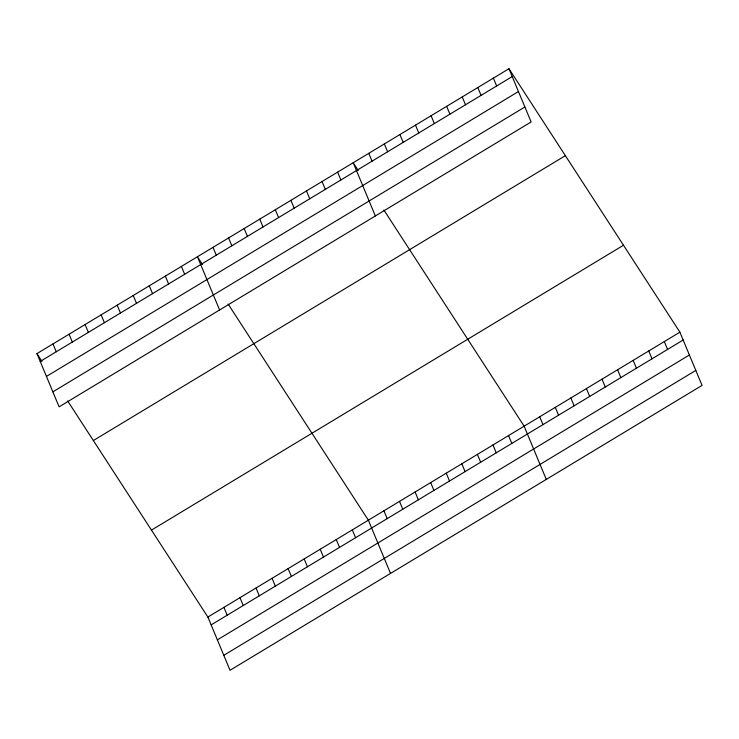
<?xml version="1.0" encoding="UTF-8"?>
<svg xmlns="http://www.w3.org/2000/svg" width="739" height="739" viewBox="0 0 739 739"><rect width="100%" height="100%" fill="white"/><g stroke="black" fill="none" stroke-linecap="round" stroke-linejoin="round"><path stroke-width="1.11" d="M508.968 68.727L531.119 121.953L59.111 406.829L36.95 353.602L508.968 68.727L679.889 332.171L702.05 385.398L230.032 670.273L207.881 617.047L67.655 400.935M40.211 361.445L512.229 76.57M46.446 376.428L518.464 91.544M52.875 391.855L524.893 106.979M93.354 440.536L565.372 155.661M151.467 530.112L623.485 245.237M207.881 617.047L679.889 332.171M211.142 624.889L683.159 340.014M217.377 639.863L689.395 354.988M223.797 655.299L695.815 370.415M358.212 170.469L353.205 162.737L375.357 215.964M383.911 210.07L524.127 426.181L546.287 479.408M202.449 264.47L197.433 256.747L219.594 309.974M228.148 304.08L368.364 520.182L390.515 573.418M36.95 353.602L41.966 361.334M664.315 341.566L667.585 349.408M648.74 350.97L652.001 358.812M633.166 360.373L636.427 368.216M617.592 369.768L620.852 377.611M493.393 78.131L496.654 85.973M602.008 379.172L605.278 387.014M477.81 87.535L481.08 95.377M586.433 388.575L589.704 396.418M462.235 96.929L465.505 104.772M570.859 397.97L574.12 405.822M446.661 106.333L449.922 114.175M555.285 407.374L558.545 415.216M431.086 115.737L434.347 123.579M539.701 416.778L542.971 424.62M415.503 125.131L418.773 132.974M399.928 134.535L403.198 142.378M508.552 435.576L511.813 443.418M384.354 143.939L387.615 151.781M492.978 444.98L496.239 452.822M368.779 153.333L372.04 161.176M477.394 454.383L480.664 462.226M461.82 463.778L465.09 471.621M337.621 172.141L340.891 179.983M446.245 473.182L449.506 481.024M322.047 181.535L325.317 189.378M430.671 482.585L433.932 490.428M306.473 190.939L309.733 198.782M415.096 491.98L418.357 499.823M290.898 200.343L294.159 208.186M399.513 501.384L402.783 509.226M275.314 209.737L278.585 217.589M383.938 510.788L387.208 518.63M259.74 219.141L263.01 226.984M244.166 228.545L247.426 236.388M352.318 529.872L355.579 537.715M228.591 237.949L231.852 245.791M336.263 539.553L339.534 547.405M213.017 247.343L216.278 255.186M320.218 549.243L323.479 557.086M304.172 558.933L307.433 566.776M181.388 266.428L184.648 274.28M288.118 568.614L291.388 576.457M165.342 276.118L168.603 283.961M272.072 578.304L275.333 586.147M149.287 285.808L152.557 293.651M256.027 587.985L259.287 595.828M133.242 295.489L136.503 303.332M239.972 597.675L243.242 605.518M117.196 305.179L120.457 313.022M223.926 607.356L227.187 615.199M101.141 314.86L104.411 322.703M85.096 324.55L88.357 332.393M69.05 334.231L72.311 342.074M52.996 343.921L56.266 351.764"/></g></svg>
